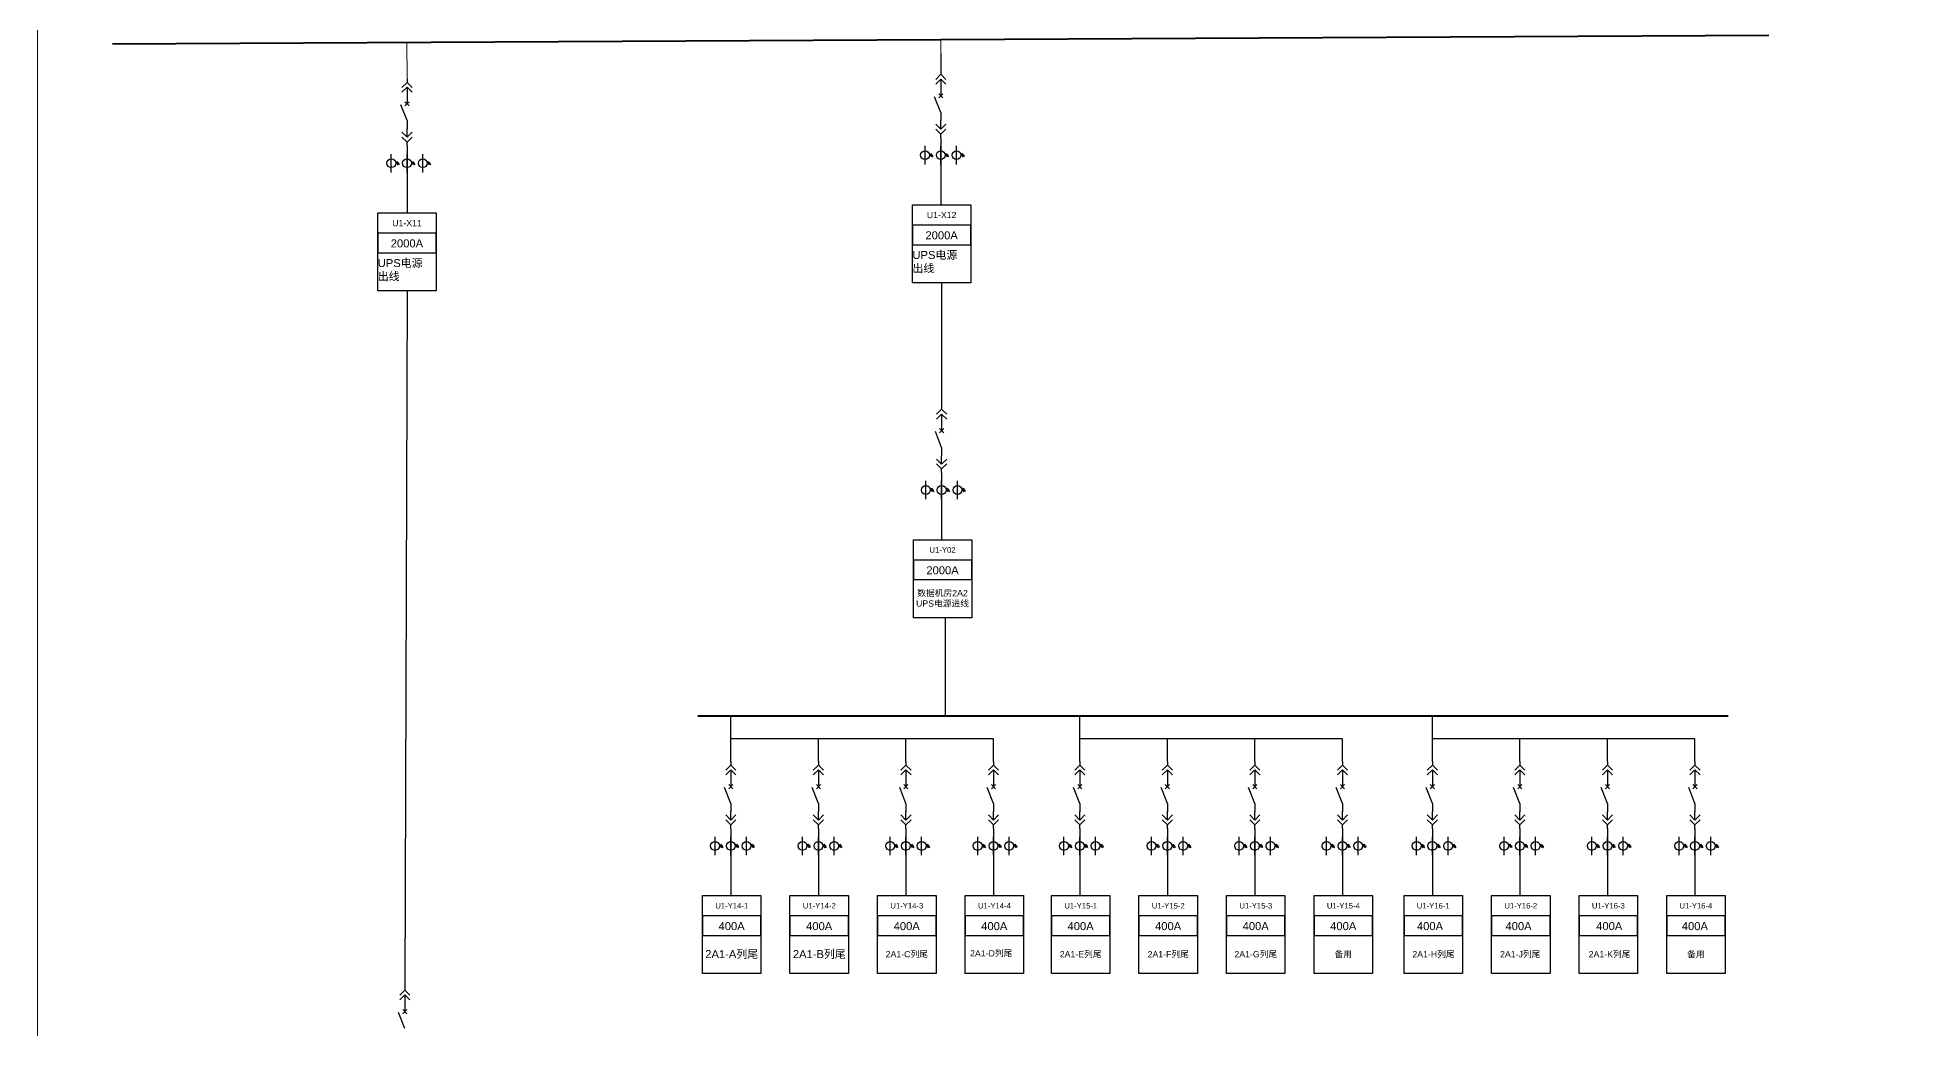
# Model space of a CAD drawing. Header units: millimetres. Extents: x -3460 to -460, y 6070 to 9130.
# Drawn here: x -2276.2 to -2108.3, y 7437.9 to 7526.2 of the extents above; entities that cross this region are included whole.
import ezdxf
from ezdxf.enums import TextEntityAlignment as Align

# ---------------------------------------------------------------- set-up
doc = ezdxf.new("R2010")
doc.units = ezdxf.units.MM
doc.header["$LTSCALE"] = 1000
doc.header["$MEASUREMENT"] = 0
doc.styles.get("Standard").update_dxf_attribs({"font": 'arial.ttf'})

# ---------------------------------------------------------------- blocks, each defined once
blk = doc.blocks.new('DYDQAA03')
at = {"color": 0}
for points in [[(0, 0), (0, -1.5)], [(-2.12, -3.62), (0, -1.5)], [(-2.12, -5.62), (0, -3.5)], [(2.12, -3.62), (0, -1.5)], [(2.12, -5.62), (0, -3.5)], [(0, -3.5), (0, -7)]]:
    blk.add_lwpolyline(points, dxfattribs=at)
blk = doc.blocks.new('DYDQAA09')
at = {"color": 0}
blk.add_lwpolyline([(0, 0), (0, -3.5)], dxfattribs=at)
blk.add_lwpolyline([(0, 0), (0, -3.5)], dxfattribs=at)
blk.add_lwpolyline([(0, 0), (0, -3.5)], dxfattribs=at)
blk.add_lwpolyline([(0, 0), (0, -3.5)], dxfattribs=at)
blk.add_lwpolyline([(0, 0), (0, -3.5)], dxfattribs=at)
blk.add_lwpolyline([(0, 0), (0, -3.5)], dxfattribs=at)
blk.add_lwpolyline([(0, 0), (0, -3.5)], dxfattribs=at)
blk.add_lwpolyline([(0, 0), (0, -3.5)], dxfattribs=at)
blk.add_lwpolyline([(0, 0), (0, -3.5)], dxfattribs=at)
blk = doc.blocks.new('DYDQ0201')
at = {"color": 0}
for points in [[(0.86, -0.86), (-0.86, 0.86)], [(-0.86, -0.86), (0.86, 0.86)], [(0, -7), (-2.61, -0.37)]]:
    blk.add_lwpolyline(points, dxfattribs=at)
blk = doc.blocks.new('DYDQAA04')
at = {"color": 0}
for points in [[(0, -3.5), (0, 0)], [(-2.12, -1.38), (0, -3.5)], [(-2.12, -3.38), (0, -5.5)], [(2.12, -1.38), (0, -3.5)], [(2.12, -3.38), (0, -5.5)], [(0, -7), (0, -5.5)]]:
    blk.add_lwpolyline(points, dxfattribs=at)
blk = doc.blocks.new('A$C03DD39B5')
for p, q in [((417, 475), (283, 392)), ((417, 422), (283, 339)), ((350, 333), (350, 467))]:
    blk.add_line(p, q)
blk.add_lwpolyline([(700, 167), (0, 167)])
blk.add_circle((350, 167), 167)
blk = doc.blocks.new('DYDQAA05')
at = {"color": 0}
blk.add_lwpolyline([(0, 0), (0, -7)], dxfattribs=at)

msp = doc.modelspace()

# ---------------------------------------------------------------- linework, layer by layer
at = {"color": 1, "lineweight": 40}
for p, q in [((-2269.49, 7525.67, -13618.64), (-2121.91, 7526.45, -13618.64)), ((-2217.35, 7465.77, -13763.21), (-2125.54, 7465.77, -13763.21))]:
    msp.add_line(p, q, dxfattribs=at)
at = {"color": 0, "lineweight": 20}
for p, q in [((-2243.25, 7522.56, -1383.28), (-2243.27, 7525.8, -13618.64)), ((-2195.7, 7524.77, -14310.29), (-2195.7, 7526.06, -13618.64))]:
    msp.add_line(p, q, dxfattribs=at)
for p, q in [((-2243.25, 7515.81, 817.94), (-2243.25, 7514.17, 817.94)), ((-2195.7, 7516.53, -12109.06), (-2195.7, 7514.89, -12109.06)), ((-2243.25, 7514.17, 817.94), (-2243.25, 7510.6, 817.94)), ((-2195.7, 7514.89, -12109.06), (-2195.7, 7511.32, -12109.06)), ((-2243.25, 7503.65, 817.94), (-2243.46, 7441.54, -2892.86)), ((-2195.62, 7504.37, -12140.55), (-2195.62, 7493.26, -15367.03)), ((-2195.62, 7486.67, -13165.81), (-2195.62, 7485.04, -13165.81)), ((-2195.62, 7485.04, -13165.81), (-2195.62, 7481.47, -13165.81)), ((-2195.3, 7474.52, -13197.3), (-2195.3, 7465.77, -13417.39)), ((-2214.4, 7461.7, -15146.49), (-2214.4, 7465.77, -13763.21)), ((-2183.31, 7461.7, -15146.49), (-2183.31, 7465.77, -13763.21)), ((-2151.9, 7461.7, -15146.49), (-2151.9, 7465.77, -13763.21)), ((-2206.6, 7463.73, -13763.21), (-2214.4, 7463.73, -14454.85)), ((-2206.6, 7461.7, -13763.21), (-2206.6, 7463.73, -13763.21)), ((-2198.8, 7463.73, -13071.57), (-2206.6, 7463.73, -13763.21)), ((-2198.8, 7461.7, -13071.57), (-2198.8, 7463.73, -13071.57)), ((-2191, 7463.73, -12379.93), (-2198.8, 7463.73, -13071.57)), ((-2191, 7461.7, -12379.93), (-2191, 7463.73, -12379.93)), ((-2175.51, 7463.73, -13763.21), (-2183.31, 7463.73, -14454.85)), ((-2175.51, 7461.7, -13763.21), (-2175.51, 7463.73, -13763.21)), ((-2167.71, 7463.73, -13071.57), (-2175.51, 7463.73, -13763.21)), ((-2167.71, 7461.7, -13071.57), (-2167.71, 7463.73, -13071.57)), ((-2159.91, 7463.73, -12379.93), (-2167.71, 7463.73, -13071.57)), ((-2159.91, 7461.7, -12379.93), (-2159.91, 7463.73, -12379.93)), ((-2144.1, 7463.73, -13763.21), (-2151.9, 7463.73, -14454.85)), ((-2144.1, 7461.7, -13763.21), (-2144.1, 7463.73, -13763.21)), ((-2136.3, 7463.73, -13071.57), (-2144.1, 7463.73, -13763.21)), ((-2136.3, 7461.7, -13071.57), (-2136.3, 7463.73, -13071.57)), ((-2128.5, 7463.73, -12379.93), (-2136.3, 7463.73, -13071.57)), ((-2128.5, 7461.7, -12379.93), (-2128.5, 7463.73, -12379.93)), ((-2214.4, 7454.95, -12945.27), (-2214.4, 7453.31, -12945.27)), ((-2206.6, 7454.95, -11561.99), (-2206.6, 7453.31, -11561.99)), ((-2198.8, 7454.95, -10870.35), (-2198.8, 7453.31, -10870.35)), ((-2191, 7454.95, -10178.71), (-2191, 7453.31, -10178.71)), ((-2183.31, 7454.95, -12945.27), (-2183.31, 7453.31, -12945.27)), ((-2175.51, 7454.95, -11561.99), (-2175.51, 7453.31, -11561.99)), ((-2167.71, 7454.95, -10870.35), (-2167.71, 7453.31, -10870.35)), ((-2159.91, 7454.95, -10178.71), (-2159.91, 7453.31, -10178.71)), ((-2151.9, 7454.95, -12945.27), (-2151.9, 7453.31, -12945.27)), ((-2144.1, 7454.95, -11561.99), (-2144.1, 7453.31, -11561.99)), ((-2136.3, 7454.95, -10870.35), (-2136.3, 7453.31, -10870.35)), ((-2128.5, 7454.95, -10178.71), (-2128.5, 7453.31, -10178.71)), ((-2214.4, 7453.31, -12945.27), (-2214.4, 7449.75, -12945.27)), ((-2206.6, 7453.31, -11561.99), (-2206.6, 7449.75, -11561.99)), ((-2198.8, 7453.31, -10870.35), (-2198.8, 7449.75, -10870.35)), ((-2191, 7453.31, -10178.71), (-2191, 7449.75, -10178.71)), ((-2183.31, 7453.31, -12945.27), (-2183.31, 7449.75, -12945.27)), ((-2175.51, 7453.31, -11561.99), (-2175.51, 7449.75, -11561.99)), ((-2167.71, 7453.31, -10870.35), (-2167.71, 7449.75, -10870.35)), ((-2159.91, 7453.31, -10178.71), (-2159.91, 7449.75, -10178.71)), ((-2151.9, 7453.31, -12945.27), (-2151.9, 7449.75, -12945.27)), ((-2144.1, 7453.31, -11561.99), (-2144.1, 7449.75, -11561.99)), ((-2136.3, 7453.31, -10870.35), (-2136.3, 7449.75, -10870.35)), ((-2128.5, 7453.31, -10178.71), (-2128.5, 7449.75, -10178.71))]:
    msp.add_line(p, q)
at = {"color": 1, "lineweight": 13, "ltscale": 0.001071}
msp.add_lwpolyline([(-2276.16, 7668.39), (-1872, 7668.39), (-1872, 7350), (-2276.16, 7350)], close=True, dxfattribs=at)
for points, elevation in [([(-2245.86, 7510.6), (-2240.65, 7510.6), (-2240.65, 7503.65), (-2245.86, 7503.65)], 817.94), ([(-2198.22, 7511.32), (-2193.01, 7511.32), (-2193.01, 7504.37), (-2198.22, 7504.37)], -12140.55), ([(-2245.86, 7507.05), (-2240.65, 7507.05), (-2240.65, 7508.79), (-2245.86, 7508.79)], 817.94), ([(-2198.22, 7507.77), (-2193.01, 7507.77), (-2193.01, 7509.5), (-2198.22, 7509.5)], -12140.55), ([(-2198.14, 7481.47), (-2192.93, 7481.47), (-2192.93, 7474.52), (-2198.14, 7474.52)], -13197.3), ([(-2198.14, 7477.92), (-2192.93, 7477.92), (-2192.93, 7479.65), (-2198.14, 7479.65)], -13197.3), ([(-2216.93, 7449.75), (-2211.72, 7449.75), (-2211.72, 7442.79), (-2216.93, 7442.79)], -12976.76), ([(-2209.13, 7449.75), (-2203.92, 7449.75), (-2203.92, 7442.79), (-2209.13, 7442.79)], -11593.48), ([(-2201.33, 7449.75), (-2196.12, 7449.75), (-2196.12, 7442.79), (-2201.33, 7442.79)], -10901.84), ([(-2193.53, 7449.75), (-2188.32, 7449.75), (-2188.32, 7442.79), (-2193.53, 7442.79)], -10210.2), ([(-2185.84, 7449.75), (-2180.63, 7449.75), (-2180.63, 7442.79), (-2185.84, 7442.79)], -12976.76), ([(-2178.04, 7449.75), (-2172.83, 7449.75), (-2172.83, 7442.79), (-2178.04, 7442.79)], -11593.48), ([(-2170.24, 7449.75), (-2165.03, 7449.75), (-2165.03, 7442.79), (-2170.24, 7442.79)], -10901.84), ([(-2162.44, 7449.75), (-2157.23, 7449.75), (-2157.23, 7442.79), (-2162.44, 7442.79)], -10210.2), ([(-2154.42, 7449.75), (-2149.21, 7449.75), (-2149.21, 7442.79), (-2154.42, 7442.79)], -12976.76), ([(-2146.62, 7449.75), (-2141.41, 7449.75), (-2141.41, 7442.79), (-2146.62, 7442.79)], -11593.48), ([(-2138.82, 7449.75), (-2133.62, 7449.75), (-2133.62, 7442.79), (-2138.82, 7442.79)], -10901.84), ([(-2131.02, 7449.75), (-2125.82, 7449.75), (-2125.82, 7442.79), (-2131.02, 7442.79)], -10210.2), ([(-2216.93, 7446.19), (-2211.72, 7446.19), (-2211.72, 7447.93), (-2216.93, 7447.93)], -12976.76), ([(-2209.13, 7446.19), (-2203.92, 7446.19), (-2203.92, 7447.93), (-2209.13, 7447.93)], -11593.48), ([(-2201.33, 7446.19), (-2196.12, 7446.19), (-2196.12, 7447.93), (-2201.33, 7447.93)], -10901.84), ([(-2193.53, 7446.19), (-2188.32, 7446.19), (-2188.32, 7447.93), (-2193.53, 7447.93)], -10210.2), ([(-2185.84, 7446.19), (-2180.63, 7446.19), (-2180.63, 7447.93), (-2185.84, 7447.93)], -12976.76), ([(-2178.04, 7446.19), (-2172.83, 7446.19), (-2172.83, 7447.93), (-2178.04, 7447.93)], -11593.48), ([(-2170.24, 7446.19), (-2165.03, 7446.19), (-2165.03, 7447.93), (-2170.24, 7447.93)], -10901.84), ([(-2162.44, 7446.19), (-2157.23, 7446.19), (-2157.23, 7447.93), (-2162.44, 7447.93)], -10210.2), ([(-2154.42, 7446.19), (-2149.21, 7446.19), (-2149.21, 7447.93), (-2154.42, 7447.93)], -12976.76), ([(-2146.62, 7446.19), (-2141.41, 7446.19), (-2141.41, 7447.93), (-2146.62, 7447.93)], -11593.48), ([(-2138.82, 7446.19), (-2133.62, 7446.19), (-2133.62, 7447.93), (-2138.82, 7447.93)], -10901.84), ([(-2131.02, 7446.19), (-2125.82, 7446.19), (-2125.82, 7447.93), (-2131.02, 7447.93)], -10210.2)]:
    msp.add_lwpolyline(points, close=True, dxfattribs=dict(elevation=elevation))

# ---------------------------------------------------------------- block references
at = {"color": 0, "xscale": 0.2128962921302706, "yscale": 0.2128962921302706, "zscale": 0.2128962921302706}
msp.add_blockref('DYDQAA05', (-2195.7, 7524.77, -14310.29), dxfattribs=at)
at = {"xscale": 0.2128962921302706, "yscale": 0.2128962921302706, "zscale": 0.2128962921302706}
for name, p in [('DYDQAA03', (-2243.25, 7522.56, -1383.28)), ('DYDQAA03', (-2195.7, 7523.28, -14310.29)), ('DYDQ0201', (-2243.25, 7520.32, -1383.28)), ('DYDQAA09', (-2243.25, 7521.07, -1383.28)), ('DYDQ0201', (-2195.7, 7521.04, -14310.29)), ('DYDQAA09', (-2195.7, 7521.79, -14310.29)), ('DYDQAA09', (-2243.25, 7518.83, -1383.28)), ('DYDQAA04', (-2195.7, 7518.8, -14310.29)), ('DYDQAA09', (-2195.7, 7519.55, -14310.29)), ('DYDQAA04', (-2243.25, 7518.09, -1383.28)), ('DYDQAA09', (-2195.7, 7517.31, -14310.29)), ('DYDQAA09', (-2243.25, 7516.6, -1383.28)), ('DYDQAA03', (-2195.62, 7493.42, -15367.03)), ('DYDQAA09', (-2195.62, 7491.93, -15367.03)), ('DYDQ0201', (-2195.62, 7491.19, -15367.03)), ('DYDQAA04', (-2195.62, 7488.95, -15367.03)), ('DYDQAA09', (-2195.62, 7489.7, -15367.03)), ('DYDQAA09', (-2195.62, 7487.46, -15367.03)), ('DYDQAA03', (-2214.4, 7461.7, -15146.49)), ('DYDQAA03', (-2206.6, 7461.7, -13763.21)), ('DYDQAA03', (-2198.8, 7461.7, -13071.57)), ('DYDQAA03', (-2191, 7461.7, -12379.93)), ('DYDQAA03', (-2183.31, 7461.7, -15146.49)), ('DYDQAA03', (-2175.51, 7461.7, -13763.21)), ('DYDQAA03', (-2167.71, 7461.7, -13071.57)), ('DYDQAA03', (-2159.91, 7461.7, -12379.93)), ('DYDQAA03', (-2151.9, 7461.7, -15146.49)), ('DYDQAA03', (-2144.1, 7461.7, -13763.21)), ('DYDQAA03', (-2136.3, 7461.7, -13071.57)), ('DYDQAA03', (-2128.5, 7461.7, -12379.93)), ('DYDQAA09', (-2214.4, 7460.21, -15146.49)), ('DYDQAA09', (-2206.6, 7460.21, -13763.21)), ('DYDQAA09', (-2198.8, 7460.21, -13071.57)), ('DYDQAA09', (-2191, 7460.21, -12379.93)), ('DYDQAA09', (-2183.31, 7460.21, -15146.49)), ('DYDQAA09', (-2175.51, 7460.21, -13763.21)), ('DYDQAA09', (-2167.71, 7460.21, -13071.57)), ('DYDQAA09', (-2159.91, 7460.21, -12379.93)), ('DYDQAA09', (-2151.9, 7460.21, -15146.49)), ('DYDQAA09', (-2144.1, 7460.21, -13763.21)), ('DYDQAA09', (-2136.3, 7460.21, -13071.57)), ('DYDQAA09', (-2128.5, 7460.21, -12379.93)), ('DYDQ0201', (-2214.4, 7459.46, -15146.49)), ('DYDQ0201', (-2206.6, 7459.46, -13763.21)), ('DYDQ0201', (-2198.8, 7459.46, -13071.57)), ('DYDQ0201', (-2191, 7459.46, -12379.93)), ('DYDQ0201', (-2183.31, 7459.46, -15146.49)), ('DYDQ0201', (-2175.51, 7459.46, -13763.21)), ('DYDQ0201', (-2167.71, 7459.46, -13071.57)), ('DYDQ0201', (-2159.91, 7459.46, -12379.93)), ('DYDQ0201', (-2151.9, 7459.46, -15146.49)), ('DYDQ0201', (-2144.1, 7459.46, -13763.21)), ('DYDQ0201', (-2136.3, 7459.46, -13071.57)), ('DYDQ0201', (-2128.5, 7459.46, -12379.93)), ('DYDQAA04', (-2214.4, 7457.23, -15146.49)), ('DYDQAA09', (-2214.4, 7457.97, -15146.49)), ('DYDQAA04', (-2206.6, 7457.23, -13763.21)), ('DYDQAA09', (-2206.6, 7457.97, -13763.21)), ('DYDQAA04', (-2198.8, 7457.23, -13071.57)), ('DYDQAA09', (-2198.8, 7457.97, -13071.57)), ('DYDQAA04', (-2191, 7457.23, -12379.93)), ('DYDQAA09', (-2191, 7457.97, -12379.93)), ('DYDQAA04', (-2183.31, 7457.23, -15146.49)), ('DYDQAA09', (-2183.31, 7457.97, -15146.49)), ('DYDQAA04', (-2175.51, 7457.23, -13763.21)), ('DYDQAA09', (-2175.51, 7457.97, -13763.21)), ('DYDQAA04', (-2167.71, 7457.23, -13071.57)), ('DYDQAA09', (-2167.71, 7457.97, -13071.57)), ('DYDQAA04', (-2159.91, 7457.23, -12379.93)), ('DYDQAA09', (-2159.91, 7457.97, -12379.93)), ('DYDQAA04', (-2151.9, 7457.23, -15146.49)), ('DYDQAA09', (-2151.9, 7457.97, -15146.49)), ('DYDQAA04', (-2144.1, 7457.23, -13763.21)), ('DYDQAA09', (-2144.1, 7457.97, -13763.21)), ('DYDQAA04', (-2136.3, 7457.23, -13071.57)), ('DYDQAA09', (-2136.3, 7457.97, -13071.57)), ('DYDQAA04', (-2128.5, 7457.23, -12379.93)), ('DYDQAA09', (-2128.5, 7457.97, -12379.93)), ('DYDQAA09', (-2214.4, 7455.74, -15146.49)), ('DYDQAA09', (-2206.6, 7455.74, -13763.21)), ('DYDQAA09', (-2198.8, 7455.74, -13071.57)), ('DYDQAA09', (-2191, 7455.74, -12379.93)), ('DYDQAA09', (-2183.31, 7455.74, -15146.49)), ('DYDQAA09', (-2175.51, 7455.74, -13763.21)), ('DYDQAA09', (-2167.71, 7455.74, -13071.57)), ('DYDQAA09', (-2159.91, 7455.74, -12379.93)), ('DYDQAA09', (-2151.9, 7455.74, -15146.49)), ('DYDQAA09', (-2144.1, 7455.74, -13763.21)), ('DYDQAA09', (-2136.3, 7455.74, -13071.57)), ('DYDQAA09', (-2128.5, 7455.74, -12379.93)), ('DYDQAA03', (-2243.44, 7441.64)), ('DYDQ0201', (-2243.44, 7439.4)), ('DYDQAA09', (-2243.44, 7440.15))]:
    msp.add_blockref(name, p, dxfattribs=at)
at = {"linetype": 'Continuous', "xscale": 0.00233888397733859, "yscale": 0.00233888397733859, "zscale": 0.00233888397733859, "rotation": 270}
for p in [(-2245.04, 7515.85, 817.94), (-2243.64, 7515.85, 817.94), (-2242.24, 7515.85, 817.94), (-2197.49, 7516.57, -12109.06), (-2196.09, 7516.57, -12109.06), (-2194.68, 7516.57, -12109.06), (-2197.41, 7486.72, -13165.81), (-2196.01, 7486.72, -13165.81), (-2194.6, 7486.72, -13165.81), (-2216.2, 7454.99, -12945.27), (-2214.79, 7454.99, -12945.27), (-2213.39, 7454.99, -12945.27), (-2208.4, 7454.99, -11561.99), (-2206.99, 7454.99, -11561.99), (-2205.59, 7454.99, -11561.99), (-2200.6, 7454.99, -10870.35), (-2199.19, 7454.99, -10870.35), (-2197.79, 7454.99, -10870.35), (-2192.8, 7454.99, -10178.71), (-2191.39, 7454.99, -10178.71), (-2189.99, 7454.99, -10178.71), (-2185.11, 7454.99, -12945.27), (-2183.7, 7454.99, -12945.27), (-2182.3, 7454.99, -12945.27), (-2177.31, 7454.99, -11561.99), (-2175.9, 7454.99, -11561.99), (-2174.5, 7454.99, -11561.99), (-2169.51, 7454.99, -10870.35), (-2168.1, 7454.99, -10870.35), (-2166.7, 7454.99, -10870.35), (-2161.71, 7454.99, -10178.71), (-2160.3, 7454.99, -10178.71), (-2158.9, 7454.99, -10178.71), (-2153.69, 7454.99, -12945.27), (-2152.29, 7454.99, -12945.27), (-2150.89, 7454.99, -12945.27), (-2145.89, 7454.99, -11561.99), (-2144.49, 7454.99, -11561.99), (-2143.09, 7454.99, -11561.99), (-2138.09, 7454.99, -10870.35), (-2136.69, 7454.99, -10870.35), (-2135.29, 7454.99, -10870.35), (-2130.29, 7454.99, -10178.71), (-2128.89, 7454.99, -10178.71), (-2127.49, 7454.99, -10178.71)]:
    msp.add_blockref('A$C03DD39B5', p, dxfattribs=at)

# ---------------------------------------------------------------- texts
at = {"lineweight": 0}
for s, p in [('2000A', (-2195.62, 7508.25, -13523.83)), ('2000A', (-2243.26, 7507.53, -565.34)), ('2000A', (-2195.54, 7478.39, -14580.58)), ('400A', (-2214.33, 7446.67, -14360.04)), ('400A', (-2206.53, 7446.67, -12976.76)), ('400A', (-2198.73, 7446.67, -12285.12)), ('400A', (-2190.93, 7446.67, -11593.48)), ('400A', (-2183.24, 7446.67, -14360.04)), ('400A', (-2175.44, 7446.67, -12976.76)), ('400A', (-2167.64, 7446.67, -12285.12)), ('400A', (-2159.84, 7446.67, -11593.48)), ('400A', (-2152.11, 7446.67, -11593.48)), ('400A', (-2144.22, 7446.67, -11593.48)), ('400A', (-2136.14, 7446.67, -11593.48)), ('400A', (-2128.51, 7446.67, -11593.48))]:
    msp.add_text(s, height=0.713, dxfattribs=at).set_placement(p, align=Align.CENTER)
at = {"width": 5.2091}
for s, insert, char_height, attachment_point in [('U1-X12', (-2195.62, 7510.41, -9247.69), 0.557, 5), ('U1-X11', (-2243.25, 7509.69, 2892.86), 0.557, 5), ('UPS电源\\P出线', (-2198.22, 7507.21, -13430.04), 0.713, 1), ('UPS电源\\P出线', (-2245.86, 7506.49, -1760.02), 0.713, 1), ('U1-Y02', (-2195.54, 7480.56, -13197.3), 0.49, 5), ('{\\fSimSun|b0|i0|c134|p2;\\H0.78125x;数据机房\\fArial|b0|i0|c0|p34;2A2 \\PUPS\\fSimSun|b0|i0|c134|p2;电源进线}', (-2195.54, 7476.22, -13197.3), 0.7128, 5), ('U1-Y14-1', (-2214.32, 7448.84, -12976.76), 0.49, 5), ('U1-Y14-2', (-2206.52, 7448.84, -11593.48), 0.49, 5), ('U1-Y14-3', (-2198.72, 7448.84, -10901.84), 0.49, 5), ('U1-Y14-4', (-2190.92, 7448.84, -10210.2), 0.49, 5), ('U1-Y15-1', (-2183.23, 7448.84, -12976.76), 0.49, 5), ('U1-Y15-2', (-2175.43, 7448.84, -11593.48), 0.49, 5), ('U1-Y15-3', (-2167.63, 7448.84, -10901.84), 0.49, 5), ('U1-Y15-4', (-2159.83, 7448.84, -10210.2), 0.49, 5), ('U1-Y16-1', (-2151.82, 7448.84, -12976.76), 0.49, 5), ('U1-Y16-2', (-2144.02, 7448.84, -11593.48), 0.49, 5), ('U1-Y16-3', (-2136.22, 7448.84, -10901.84), 0.49, 5), ('U1-Y16-4', (-2128.42, 7448.84, -10210.2), 0.49, 5), ('{\\H0.78125x;2A1-C\\fSimSun|b0|i0|c134|p2;列尾}', (-2198.72, 7444.49, -10901.84), 0.7128, 5), ('{\\H0.78125x;2A1-D\\fSimSun|b0|i0|c134|p2;列尾}', (-2191.2, 7444.57, -12976.76), 0.7128, 5), ('{\\H0.78125x;2A1-E\\fSimSun|b0|i0|c134|p2;列尾}', (-2183.23, 7444.49, -12976.76), 0.7128, 5), ('{\\H0.78125x;2A1-F\\fSimSun|b0|i0|c134|p2;列尾}', (-2175.43, 7444.49, -11593.48), 0.7128, 5), ('{\\H0.78125x;2A1-G\\fSimSun|b0|i0|c134|p2;列尾}', (-2167.63, 7444.49, -10901.84), 0.7128, 5), ('{\\H0.78125x;备用\\P}', (-2159.83, 7444.49, -10210.2), 0.7128, 5), ('{\\H0.78125x;2A1-H\\fSimSun|b0|i0|c134|p2;列尾}', (-2151.8, 7444.49, -10901.84), 0.7128, 5), ('{\\H0.78125x;2A1-J\\fSimSun|b0|i0|c134|p2;列尾}', (-2144.07, 7444.49, -10901.84), 0.7128, 5), ('{\\H0.78125x;2A1-K\\fSimSun|b0|i0|c134|p2;列尾}', (-2136.11, 7444.49, -10901.84), 0.7128, 5), ('{\\H0.78125x;备用\\P}', (-2128.42, 7444.49, -10210.2), 0.7128, 5)]:
    msp.add_mtext(s, dxfattribs=dict(at, insert=insert, char_height=char_height, attachment_point=attachment_point))
at = {"color": 7, "char_height": 0.7128, "width": 5.2091, "attachment_point": 5}
for s, insert in [('2A1-A{\\fSimSun|b0|i0|c134|p2;列尾}', (-2214.32, 7444.49, -12976.76)), ('2A1-B{\\fSimSun|b0|i0|c134|p2;列尾}', (-2206.52, 7444.49, -11593.48))]:
    msp.add_mtext(s, dxfattribs=dict(at, insert=insert))

doc.saveas('drawing.dxf')
